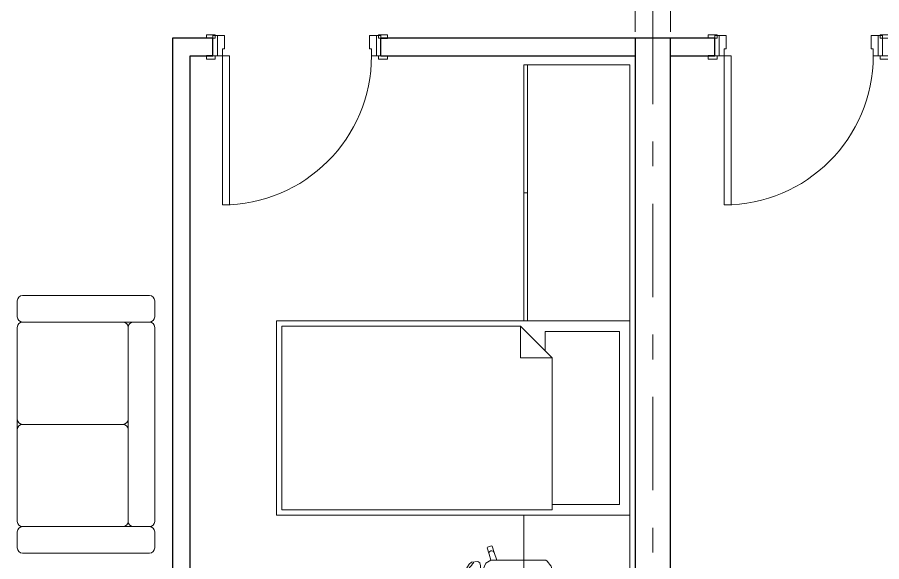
# Model space of a CAD drawing. Header units: millimetres. Extents: x 18162 to 3540582, y 72188 to 247925.
# Drawn here: x 659914 to 664806, y 79682 to 82764 of the extents above; entities that cross this region are included whole.
import ezdxf
from ezdxf.enums import TextEntityAlignment as Align

# ---------------------------------------------------------------- set-up
doc = ezdxf.new("R2010")
doc.units = ezdxf.units.MM
doc.header["$MEASUREMENT"] = 0
doc.set_wipeout_variables(frame=1)
for name, pattern in [('Double Dashed', [1093.611073, 529.166651, -211.666656, 141.111112, -211.666656]), ('Hidden Line', [317.5, 211.666667, -105.833333]), ('Wipeout_Contour', [1000, 0, -1000])]:
    doc.linetypes.add(name, pattern=pattern)
for name, color, linetype in [('Archicad Doors', 7, 'Continuous'), ('Interior - Furniture', 7, 'Continuous'), ('Structural - Bearing', 7, 'Continuous'), ('Structural - Grid', 7, 'Continuous')]:
    doc.layers.add(name, color=color, linetype=linetype)
doc.styles.add('GENERATED_STYLE_3', font='', dxfattribs={"width": 0.8})
doc.styles.get('GENERATED_STYLE_3').set_extended_font_data('ISOCPEUR MON')

# ---------------------------------------------------------------- blocks, each defined once
blk = doc.blocks.new('Rectangular Door Opening 27[90]_3', base_point=(636137.8, 0))
at = {"layer": 'Archicad Doors', "color": 7, "linetype": 'Hidden Line', "lineweight": 13}
for p, q in [((663411.3, 83845.7), (663411.3, 82645.7)), ((663611.3, 83845.7), (663411.3, 83845.7)), ((663611.3, 83845.7), (663611.3, 82645.7)), ((663611.3, 82645.7), (663411.3, 82645.7))]:
    blk.add_line(p, q, dxfattribs=at)
blk = doc.blocks.new('Door 27[110]_3', base_point=(636137.8, 0))
at = {"layer": 'Archicad Doors', "color": 7, "linetype": 'Continuous', "lineweight": 13}
for p, q in [((663824.3, 82645.7), (663824.3, 82664.7)), ((663824.3, 82664.7), (663874.3, 82664.7)), ((663874.3, 82645.7), (663824.3, 82645.7)), ((663861.3, 82645.7), (663824.3, 82645.7)), ((663861.3, 82645.7), (663824.3, 82645.7)), ((663886.3, 82660.7), (663861.3, 82660.7)), ((663861.3, 82545.7), (663861.3, 82660.7)), ((663861.3, 82545.7), (663861.3, 82645.7)), ((663861.3, 82545.7), (663861.3, 82645.7)), ((663874.3, 82664.7), (663874.3, 82645.7)), ((663886.3, 82660.7), (663886.3, 82545.7)), ((663926.3, 82660.7), (663886.3, 82660.7)), ((663926.3, 82585.7), (663926.3, 82660.7)), ((664746.3, 82660.7), (664746.3, 82585.7)), ((664786.3, 82660.7), (664746.3, 82660.7)), ((664786.3, 82660.7), (664811.3, 82660.7)), ((664786.3, 82545.7), (664786.3, 82660.7)), ((664798.3, 82664.7), (664848.3, 82664.7)), ((664798.3, 82645.7), (664798.3, 82664.7)), ((664848.3, 82645.7), (664798.3, 82645.7)), ((664811.3, 82545.7), (664811.3, 82660.7)), ((664811.3, 82545.7), (664811.3, 82645.7)), ((664811.3, 82545.7), (664811.3, 82645.7)), ((664811.3, 82645.7), (664848.3, 82645.7)), ((664811.3, 82645.7), (664848.3, 82645.7)), ((664848.3, 82664.7), (664848.3, 82645.7)), ((663824.3, 82526.7), (663824.3, 82545.7)), ((663824.3, 82545.7), (663874.3, 82545.7)), ((663861.3, 82545.7), (663824.3, 82545.7)), ((663861.3, 82545.7), (663824.3, 82545.7)), ((663886.3, 82545.7), (663861.3, 82545.7)), ((663874.3, 82545.7), (663874.3, 82526.7)), ((663886.3, 82545.7), (663914.3, 82545.7)), ((663914.3, 82545.7), (663914.3, 82585.7)), ((663914.3, 82585.7), (663926.3, 82585.7)), ((663914.3, 81701.7), (663914.3, 82545.7)), ((663914.3, 82545.7), (663954.3, 82545.7)), ((663954.3, 82545.7), (663954.3, 81701.7)), ((664746.3, 82585.7), (664758.3, 82585.7)), ((664758.3, 82585.7), (664758.3, 82545.7)), ((664758.3, 82545.7), (664786.3, 82545.7)), ((664786.3, 82545.7), (664811.3, 82545.7)), ((664798.3, 82545.7), (664848.3, 82545.7)), ((664798.3, 82526.7), (664798.3, 82545.7)), ((664811.3, 82545.7), (664848.3, 82545.7)), ((664811.3, 82545.7), (664848.3, 82545.7)), ((664848.3, 82545.7), (664848.3, 82526.7)), ((663874.3, 82526.7), (663824.3, 82526.7)), ((664848.3, 82526.7), (664798.3, 82526.7)), ((663954.3, 81701.7), (663914.3, 81701.7))]:
    blk.add_line(p, q, dxfattribs=at)
blk.add_arc((663914.3, 82545.7), 844, 270, 0, dxfattribs=at)
blk = doc.blocks.new('Door 27[111]_3', base_point=(636137.8, 0))
at = {"layer": 'Archicad Doors', "color": 7, "linetype": 'Continuous', "lineweight": 13}
for p, q in [((660984.3, 82645.7), (660984.3, 82664.7)), ((660984.3, 82664.7), (661034.3, 82664.7)), ((661034.3, 82645.7), (660984.3, 82645.7)), ((661021.3, 82645.7), (660984.3, 82645.7)), ((661021.3, 82645.7), (660984.3, 82645.7)), ((661046.3, 82660.7), (661021.3, 82660.7)), ((661021.3, 82545.7), (661021.3, 82660.7)), ((661021.3, 82545.7), (661021.3, 82645.7)), ((661021.3, 82545.7), (661021.3, 82645.7)), ((661034.3, 82664.7), (661034.3, 82645.7)), ((661046.3, 82660.7), (661046.3, 82545.7)), ((661086.3, 82660.7), (661046.3, 82660.7)), ((661086.3, 82585.7), (661086.3, 82660.7)), ((661906.3, 82660.7), (661906.3, 82585.7)), ((661946.3, 82660.7), (661906.3, 82660.7)), ((661946.3, 82660.7), (661971.3, 82660.7)), ((661946.3, 82545.7), (661946.3, 82660.7)), ((661958.3, 82664.7), (662008.3, 82664.7)), ((661958.3, 82645.7), (661958.3, 82664.7)), ((662008.3, 82645.7), (661958.3, 82645.7)), ((661971.3, 82545.7), (661971.3, 82660.7)), ((661971.3, 82545.7), (661971.3, 82645.7)), ((661971.3, 82545.7), (661971.3, 82645.7)), ((661971.3, 82645.7), (662008.3, 82645.7)), ((661971.3, 82645.7), (662008.3, 82645.7)), ((662008.3, 82664.7), (662008.3, 82645.7)), ((660984.3, 82526.7), (660984.3, 82545.7)), ((660984.3, 82545.7), (661034.3, 82545.7)), ((661021.3, 82545.7), (660984.3, 82545.7)), ((661021.3, 82545.7), (660984.3, 82545.7)), ((661046.3, 82545.7), (661021.3, 82545.7)), ((661034.3, 82545.7), (661034.3, 82526.7)), ((661046.3, 82545.7), (661074.3, 82545.7)), ((661074.3, 82545.7), (661074.3, 82585.7)), ((661074.3, 82585.7), (661086.3, 82585.7)), ((661074.3, 81701.7), (661074.3, 82545.7)), ((661074.3, 82545.7), (661114.3, 82545.7)), ((661114.3, 82545.7), (661114.3, 81701.7)), ((661906.3, 82585.7), (661918.3, 82585.7)), ((661918.3, 82585.7), (661918.3, 82545.7)), ((661918.3, 82545.7), (661946.3, 82545.7)), ((661946.3, 82545.7), (661971.3, 82545.7)), ((661958.3, 82545.7), (662008.3, 82545.7)), ((661958.3, 82526.7), (661958.3, 82545.7)), ((661971.3, 82545.7), (662008.3, 82545.7)), ((661971.3, 82545.7), (662008.3, 82545.7)), ((662008.3, 82545.7), (662008.3, 82526.7)), ((661034.3, 82526.7), (660984.3, 82526.7)), ((662008.3, 82526.7), (661958.3, 82526.7)), ((661114.3, 81701.7), (661074.3, 81701.7))]:
    blk.add_line(p, q, dxfattribs=at)
blk.add_arc((661074.3, 82545.7), 844, 270, 0, dxfattribs=at)
blk = doc.blocks.new('Bed 01 27[300]_3', base_point=(661381.3, 79945.7))
at = {"layer": 'Interior - Furniture', "color": 7, "linetype": 'Continuous', "lineweight": 5}
for p, q in [((661381.3, 79945.7), (661381.3, 81045.7)), ((661381.3, 81045.7), (663381.3, 81045.7)), ((663381.3, 81045.7), (663381.3, 79945.7)), ((662761.3, 81015.7), (662761.3, 80835.7)), ((662941.3, 80835.7), (662761.3, 80835.7)), ((663381.3, 79945.7), (661381.3, 79945.7))]:
    blk.add_line(p, q, dxfattribs=at)
at = {"layer": 'Interior - Furniture', "color": 7, "linetype": 'Continuous', "lineweight": 5, "flags": 128}
for points in [[(661411.3, 79975.7), (661411.3, 81015.7), (662761.3, 81015.7), (662941.3, 80835.7), (662941.3, 79975.7)], [(662941.3, 80835.7), (662901.3, 80875.7), (662901.3, 80985.7), (663321.3, 80985.7), (663321.3, 80005.7), (662941.3, 80005.7)]]:
    blk.add_lwpolyline(points, close=True, dxfattribs=at)
blk = doc.blocks.new('Office Workstation Solo 27[301]_3', base_point=(663381.3, 79945.7))
at = {"layer": 'Interior - Furniture', "color": 7, "linetype": 'Continuous', "lineweight": 5}
for p, q in [((662574.7, 79763.2), (662572.7, 79759.4)), ((662572.7, 79759.4), (662584.1, 79724)), ((662597.4, 79770.7), (662574.7, 79763.2)), ((662601.2, 79768.7), (662597.4, 79770.7)), ((662612.6, 79733.3), (662601.2, 79768.7)), ((662585, 79735.5), (662583.5, 79729.8)), ((662583.5, 79729.8), (662584.1, 79724)), ((662584.1, 79724), (662593.8, 79689.8)), ((662588.6, 79740.1), (662585, 79735.5)), ((662593.7, 79743), (662588.6, 79740.1)), ((662599.5, 79743.7), (662593.7, 79743)), ((662605.2, 79742.1), (662599.5, 79743.7)), ((662609.7, 79738.5), (662605.2, 79742.1)), ((662612.6, 79733.3), (662609.7, 79738.5)), ((662628.3, 79689.9), (662612.6, 79733.3)), ((662471.6, 79668.2), (662451.5, 79637.2)), ((662484.8, 79678.8), (662471.6, 79668.2)), ((662474, 79648.7), (662484, 79660.4)), ((662484, 79660.4), (662490.2, 79669.4)), ((662520.9, 79682.1), (662484.8, 79678.8)), ((662490.2, 79669.4), (662495.3, 79675.7)), ((662495.3, 79675.7), (662498, 79679.4)), ((662532.4, 79675.4), (662520.9, 79682.1)), ((662535.5, 79658.1), (662532.4, 79675.4)), ((662532.9, 79629.2), (662535.5, 79658.1)), ((662566, 79672.5), (662542.2, 79622.8)), ((662593.8, 79689.8), (662566, 79672.5)), ((662594, 79689.9), (662593.8, 79689.8)), ((662594, 79689.9), (662628.3, 79689.9)), ((662837.4, 79689.9), (662628.3, 79689.9)), ((662873.5, 79689.9), (662837.4, 79689.9)), ((662904.5, 79689.9), (662873.5, 79689.9)), ((662913.1, 79685.4), (662904.5, 79689.9)), ((662934.3, 79658.6), (662913.1, 79685.4)), ((662935.1, 79656.5), (662934.3, 79658.6)), ((662945.8, 79610.5), (662935.1, 79656.5)), ((662444.3, 79617.3), (662439.5, 79591.4)), ((662451.5, 79637.2), (662444.3, 79617.3)), ((662455.1, 79589.2), (662460, 79615.1)), ((662460, 79615.1), (662466.3, 79635.5)), ((662466.3, 79635.5), (662474, 79648.7)), ((662542.2, 79622.8), (662526.3, 79548.4)), ((662527, 79583.9), (662532.9, 79629.2)), ((662953, 79541.8), (662945.8, 79610.5)), ((662439.5, 79591.4), (662432.5, 79518.2)), ((662448.8, 79526.8), (662451.4, 79559.2)), ((662451.4, 79559.2), (662455.1, 79589.2)), ((662522.4, 79533), (662527, 79583.9)), ((662432.5, 79518.2), (662430.3, 79460.7)), ((662447.4, 79493.4), (662448.8, 79526.8)), ((662485.2, 79511), (662455.3, 79511)), ((662455.3, 79511), (662455.3, 79477.6)), ((662523.9, 79511), (662485.2, 79511)), ((662520.1, 79460.7), (662522.4, 79533)), ((662523.9, 79511), (662520.7, 79460.7)), ((662526.3, 79548.4), (662523.9, 79511)), ((662953.1, 79540.7), (662953, 79541.8)), ((662955.5, 79460.7), (662953.1, 79540.7)), ((662368.5, 79475.8), (662365.5, 79472.7)), ((662365.5, 79472.7), (662365.5, 79460.7)), ((662365.5, 79448.6), (662365.5, 79460.7)), ((662405.4, 79475.8), (662368.5, 79475.8)), ((662391.6, 79466.4), (662390.5, 79460.7)), ((662391.6, 79454.9), (662390.5, 79460.7)), ((662394.9, 79471.3), (662391.6, 79466.4)), ((662399.7, 79474.6), (662394.9, 79471.3)), ((662405.4, 79475.8), (662399.7, 79474.6)), ((662455.3, 79477.6), (662405.4, 79475.8)), ((662432.5, 79403.2), (662430.3, 79460.7)), ((662446.9, 79460.7), (662447.4, 79493.4)), ((662446.9, 79460.7), (662447.4, 79428)), ((662455.3, 79477.6), (662455.3, 79460.7)), ((662455.3, 79443.8), (662455.3, 79460.7)), ((662520.1, 79460.7), (662522.4, 79388.4)), ((662523.9, 79410.4), (662520.7, 79460.7)), ((662955.5, 79460.7), (662953.1, 79380.6)), ((662368.5, 79445.6), (662365.5, 79448.6)), ((662405.4, 79445.6), (662368.5, 79445.6)), ((662394.9, 79450), (662391.6, 79454.9)), ((662399.7, 79446.7), (662394.9, 79450)), ((662405.4, 79445.6), (662399.7, 79446.7)), ((662455.3, 79443.8), (662405.4, 79445.6)), ((662447.4, 79428), (662448.8, 79394.6)), ((662455.3, 79410.4), (662455.3, 79443.8)), ((662485.2, 79410.4), (662455.3, 79410.4)), ((662523.9, 79410.4), (662485.2, 79410.4)), ((662526.3, 79372.9), (662523.9, 79410.4)), ((662439.5, 79330), (662432.5, 79403.2)), ((662448.8, 79394.6), (662451.4, 79362.1)), ((662451.4, 79362.1), (662455.1, 79332.2)), ((662522.4, 79388.4), (662527, 79337.4)), ((662542.2, 79298.6), (662526.3, 79372.9)), ((662953, 79379.6), (662945.8, 79310.8)), ((662953.1, 79380.6), (662953, 79379.6)), ((662444.3, 79304.1), (662439.5, 79330)), ((662455.1, 79332.2), (662460, 79306.2)), ((662527, 79337.4), (662532.9, 79292.1)), ((662451.5, 79284.1), (662444.3, 79304.1)), ((662471.6, 79253.1), (662451.5, 79284.1)), ((662460, 79306.2), (662466.3, 79285.9)), ((662466.3, 79285.9), (662474, 79272.7)), ((662474, 79272.7), (662484, 79260.9)), ((662535.5, 79263.2), (662532.4, 79246)), ((662532.9, 79292.1), (662535.5, 79263.2)), ((662566, 79248.9), (662542.2, 79298.6)), ((662935.1, 79264.9), (662934.3, 79262.8)), ((662945.8, 79310.8), (662935.1, 79264.9)), ((662484.8, 79242.6), (662471.6, 79253.1)), ((662484, 79260.9), (662490.2, 79251.9)), ((662520.9, 79239.3), (662484.8, 79242.6)), ((662490.2, 79251.9), (662495.3, 79245.7)), ((662495.3, 79245.7), (662498, 79241.9)), ((662532.4, 79246), (662520.9, 79239.3)), ((662593.8, 79231.5), (662566, 79248.9)), ((662584.1, 79197.4), (662593.8, 79231.5)), ((662594, 79231.4), (662593.8, 79231.5)), ((662594, 79231.4), (662628.3, 79231.4)), ((662628.3, 79231.4), (662612.6, 79188)), ((662837.4, 79231.4), (662628.3, 79231.4)), ((662873.5, 79231.4), (662837.4, 79231.4)), ((662904.5, 79231.4), (662873.5, 79231.4)), ((662913.1, 79235.9), (662904.5, 79231.4)), ((662934.3, 79262.8), (662913.1, 79235.9)), ((662572.7, 79161.9), (662584.1, 79197.4)), ((662583.5, 79191.5), (662584.1, 79197.4)), ((662585, 79185.8), (662583.5, 79191.5)), ((662588.6, 79181.2), (662585, 79185.8)), ((662593.7, 79178.3), (662588.6, 79181.2)), ((662599.5, 79177.6), (662593.7, 79178.3)), ((662605.2, 79179.2), (662599.5, 79177.6)), ((662612.6, 79188), (662601.2, 79152.6)), ((662609.7, 79182.9), (662605.2, 79179.2)), ((662612.6, 79188), (662609.7, 79182.9)), ((662574.7, 79158.1), (662572.7, 79161.9)), ((662597.4, 79150.7), (662574.7, 79158.1)), ((662601.2, 79152.6), (662597.4, 79150.7))]:
    blk.add_line(p, q, dxfattribs=at)
at = {"layer": 'Interior - Furniture', "color": 7, "linetype": 'Continuous', "lineweight": 5, "flags": 128}
blk.add_lwpolyline([(663381.3, 79945.7), (663381.3, 78975.7), (662781.3, 78975.7), (662781.3, 79945.7)], close=True, dxfattribs=at)
blk = doc.blocks.new('Cupboard 27[302]_3', base_point=(662781.3, 82495.7))
at = {"layer": 'Interior - Furniture', "color": 7, "linetype": 'Continuous', "lineweight": 5}
for p, q in [((662781.3, 82495.7), (662801.3, 82495.7)), ((662801.3, 82495.7), (662801.3, 81045.7)), ((662781.3, 81770.7), (662801.3, 81770.7))]:
    blk.add_line(p, q, dxfattribs=at)
at = {"layer": 'Interior - Furniture', "color": 7, "linetype": 'Continuous', "lineweight": 5, "flags": 128}
blk.add_lwpolyline([(662781.3, 82495.7), (662781.3, 81045.7), (663381.3, 81045.7), (663381.3, 82495.7)], close=True, dxfattribs=at)
blk = doc.blocks.new('Sofa 01 27[304]_3', base_point=(660691.3, 81188.5))
at = {"layer": 'Interior - Furniture', "color": 7, "linetype": 'Continuous', "lineweight": 5}
for p, q in [((660661.3, 81188.5), (659943.6, 81188.5)), ((659913.6, 81158.5), (659913.6, 81068.5)), ((660691.3, 81068.5), (660691.3, 81158.5)), ((660511.3, 81038.5), (659943.6, 81038.5)), ((660511.3, 81038.5), (659943.6, 81038.5)), ((659943.6, 81038.5), (660661.3, 81038.5)), ((660661.3, 81038.5), (660571.3, 81038.5)), ((659913.6, 81008.5), (659913.6, 80489.4)), ((659913.6, 81008.5), (659913.6, 79910.2)), ((660541.3, 80489.4), (660541.3, 81008.5)), ((660541.3, 79910.2), (660541.3, 81008.5)), ((660541.3, 81008.5), (660541.3, 79910.2)), ((660691.3, 79910.2), (660691.3, 81008.5)), ((659943.6, 80459.4), (660511.3, 80459.4)), ((660511.3, 80459.4), (659943.6, 80459.4)), ((659913.6, 80429.4), (659913.6, 79910.2)), ((660541.3, 79910.2), (660541.3, 80429.4)), ((659913.6, 79850.2), (659913.6, 79760.2)), ((659943.6, 79880.2), (660511.3, 79880.2)), ((659943.6, 79880.2), (660511.3, 79880.2)), ((660661.3, 79880.2), (659943.6, 79880.2)), ((660571.3, 79880.2), (660661.3, 79880.2)), ((660691.3, 79760.2), (660691.3, 79850.2)), ((659943.6, 79730.2), (660661.3, 79730.2))]:
    blk.add_line(p, q, dxfattribs=at)
for centre, start, end in [((659943.6, 81158.5), 90, 180), ((660661.3, 81158.5), 0, 90), ((659943.6, 81068.5), 180, 270), ((659943.6, 81008.5), 90, 180), ((659943.6, 81008.5), 90, 180), ((660511.3, 81008.5), 0, 90), ((660511.3, 81008.5), 0, 90), ((660571.3, 81008.5), 90, 180), ((660661.3, 81068.5), 270, 0), ((660661.3, 81008.5), 0, 90), ((659943.6, 80489.4), 180, 270), ((660511.3, 80489.4), 270, 0), ((659943.6, 80429.4), 90, 180), ((660511.3, 80429.4), 0, 90), ((659943.6, 79910.2), 180, 270), ((659943.6, 79910.2), 180, 270), ((660511.3, 79910.2), 270, 0), ((660511.3, 79910.2), 270, 0), ((660571.3, 79910.2), 180, 270), ((660661.3, 79910.2), 270, 0), ((659943.6, 79850.2), 90, 180), ((660661.3, 79850.2), 0, 90), ((659943.6, 79760.2), 180, 270), ((660661.3, 79760.2), 270, 0)]:
    blk.add_arc(centre, 30, start, end, dxfattribs=at)
blk = doc.blocks.new('Standard grid marker[335]_3', base_point=(663511.3, 72524.1))
at = {"layer": 'Structural - Grid', "color": 13, "linetype": 'Double Dashed', "lineweight": 13}
blk.add_line((663511.3, 73524.1), (663511.3, 100185.5), dxfattribs=at)
at = {"layer": 'Structural - Grid', "color": 13, "lineweight": 13, "style": 'GENERATED_STYLE_3'}
blk.add_attdef('AC_MarkerText_1', text='', height=250, rotation=180, dxfattribs=at).set_placement((663511.3, 101360.5), align=Align.TOP_CENTER)

msp = doc.modelspace()

# ---------------------------------------------------------------- block references
at = {"layer": 'Interior - Furniture', "color": 7, "linetype": 'Continuous', "lineweight": 5}
for name, p in [('Cupboard 27[302]_3', (662781.3, 82495.7)), ('Sofa 01 27[304]_3', (660691.3, 81188.5)), ('Bed 01 27[300]_3', (661381.3, 79945.7)), ('Office Workstation Solo 27[301]_3', (663381.3, 79945.7))]:
    msp.add_blockref(name, p, dxfattribs=at)

# ---------------------------------------------------------------- wipeouts: each hides what was drawn before it
at = {"color": 254, "linetype": 'Wipeout_Contour', "lineweight": 0, "ltscale": 1997893.521006417}
msp.add_wipeout([(660891.3, 82545.7), (660791.3, 82645.7), (660791.3, 82545.7)], dxfattribs=at).dxf.layer = 'Structural - Bearing'
at = {"color": 254, "linetype": 'Wipeout_Contour', "lineweight": 0, "ltscale": 2674529.743349401}
msp.add_wipeout([(663411.3, 82545.7), (663611.3, 82545.7), (663611.3, 82645.7), (663411.3, 82645.7)], dxfattribs=at).dxf.layer = 'Structural - Bearing'

# ---------------------------------------------------------------- next in the draw order: linework, layer by layer
at = {"layer": 'Structural - Bearing', "color": 7, "linetype": 'Continuous', "lineweight": 25}
msp.add_line((663611.3, 82645.7), (663411.3, 82645.7), dxfattribs=at)

# ---------------------------------------------------------------- next in the draw order: block references
at = {"layer": 'Archicad Doors', "color": 7, "linetype": 'Hidden Line', "lineweight": 13}
msp.add_blockref('Rectangular Door Opening 27[90]_3', (636137.8, 0), dxfattribs=at)

# ---------------------------------------------------------------- next in the draw order: wipeouts: each hides what was drawn before it
at = {"color": 254, "linetype": 'Wipeout_Contour', "lineweight": 0, "ltscale": 2664388.317935914}
msp.add_wipeout([(660891.3, 82545.7), (661021.3, 82545.7), (661021.3, 82645.7), (660891.3, 82645.7)], dxfattribs=at).dxf.layer = 'Structural - Bearing'
at = {"color": 254, "linetype": 'Wipeout_Contour', "lineweight": 0, "ltscale": 2673588.056180666}
msp.add_wipeout([(663411.3, 78745.7), (663611.3, 78745.7), (663611.3, 82545.7), (663411.3, 82545.7)], dxfattribs=at).dxf.layer = 'Structural - Bearing'

# ---------------------------------------------------------------- next in the draw order: linework, layer by layer
at = {"layer": 'Structural - Bearing', "color": 7, "linetype": 'Continuous', "lineweight": 25}
for p, q in [((661021.3, 82645.7), (660984.3, 82645.7)), ((661021.3, 82545.7), (661021.3, 82645.7)), ((663411.3, 82645.7), (663411.3, 82545.7)), ((663611.3, 82545.7), (663611.3, 82645.7)), ((661021.3, 82545.7), (660984.3, 82545.7))]:
    msp.add_line(p, q, dxfattribs=at)
at = {"layer": 'Structural - Bearing', "color": 7, "linetype": 'Continuous', "lineweight": 25, "flags": 128}
for points in [[(663411.3, 82545.7), (663411.3, 78745.7)], [(663611.3, 78745.7), (663611.3, 82545.7)]]:
    msp.add_lwpolyline(points, dxfattribs=at)

# ---------------------------------------------------------------- next in the draw order: wipeouts: each hides what was drawn before it
at = {"color": 254, "linetype": 'Wipeout_Contour', "lineweight": 0, "ltscale": 1998004.282780316}
msp.add_wipeout([(660891.3, 82645.7), (660791.3, 82645.7), (660891.3, 82545.7)], dxfattribs=at).dxf.layer = 'Structural - Bearing'

# ---------------------------------------------------------------- next in the draw order: linework, layer by layer
at = {"layer": 'Structural - Bearing', "color": 7, "linetype": 'Continuous', "lineweight": 25, "flags": 128}
for points in [[(660791.3, 82645.7), (660791.3, 82545.7)], [(661021.3, 82645.7), (660791.3, 82645.7)], [(660891.3, 82545.7), (661021.3, 82545.7)]]:
    msp.add_lwpolyline(points, dxfattribs=at)

# ---------------------------------------------------------------- next in the draw order: wipeouts: each hides what was drawn before it
at = {"color": 254, "linetype": 'Wipeout_Contour', "lineweight": 0, "ltscale": 2671274.918883433}
msp.add_wipeout([(661971.3, 82545.7), (663411.3, 82545.7), (663411.3, 82645.7), (661971.3, 82645.7)], dxfattribs=at).dxf.layer = 'Structural - Bearing'
at = {"color": 254, "linetype": 'Wipeout_Contour', "lineweight": 0, "ltscale": 2675422.852738634}
msp.add_wipeout([(663611.3, 82545.7), (663861.3, 82545.7), (663861.3, 82645.7), (663611.3, 82645.7)], dxfattribs=at).dxf.layer = 'Structural - Bearing'

# ---------------------------------------------------------------- next in the draw order: linework, layer by layer
at = {"layer": 'Structural - Bearing', "color": 7, "linetype": 'Continuous', "lineweight": 25}
for p, q in [((661971.3, 82645.7), (662008.3, 82645.7)), ((661971.3, 82545.7), (661971.3, 82645.7)), ((663411.3, 82645.7), (663411.3, 82545.7)), ((663611.3, 82545.7), (663611.3, 82645.7)), ((663861.3, 82645.7), (663824.3, 82645.7)), ((663861.3, 82545.7), (663861.3, 82645.7)), ((661971.3, 82545.7), (662008.3, 82545.7)), ((663861.3, 82545.7), (663824.3, 82545.7))]:
    msp.add_line(p, q, dxfattribs=at)
at = {"layer": 'Structural - Bearing', "color": 7, "linetype": 'Continuous', "lineweight": 25, "flags": 128}
for points in [[(663411.3, 82645.7), (661971.3, 82645.7)], [(663861.3, 82645.7), (663611.3, 82645.7)], [(661971.3, 82545.7), (663411.3, 82545.7)], [(663611.3, 82545.7), (663861.3, 82545.7)]]:
    msp.add_lwpolyline(points, dxfattribs=at)

# ---------------------------------------------------------------- next in the draw order: block references
at = {"layer": 'Archicad Doors', "color": 7, "linetype": 'Continuous', "lineweight": 13}
for name in ['Door 27[111]_3', 'Door 27[110]_3']:
    msp.add_blockref(name, (636137.8, 0), dxfattribs=at)
at = {"layer": 'Structural - Grid', "color": 13, "linetype": 'Continuous', "lineweight": 13}
msp.add_blockref('Standard grid marker[335]_3', (663511.3, 72524.1), dxfattribs=at)

# ---------------------------------------------------------------- next in the draw order: wipeouts: each hides what was drawn before it
at = {"color": 254, "linetype": 'Wipeout_Contour', "lineweight": 0, "ltscale": 2662986.432571231}
msp.add_wipeout([(660791.3, 82545.7), (660791.3, 78745.7), (660891.3, 78745.7), (660891.3, 82545.7)], dxfattribs=at).dxf.layer = 'Structural - Bearing'

# ---------------------------------------------------------------- next in the draw order: linework, layer by layer
at = {"layer": 'Structural - Bearing', "color": 7, "linetype": 'Continuous', "lineweight": 25, "flags": 128}
for points in [[(660791.3, 82545.7), (660791.3, 78745.7)], [(660891.3, 78745.7), (660891.3, 82545.7)]]:
    msp.add_lwpolyline(points, dxfattribs=at)

doc.saveas('drawing.dxf')
